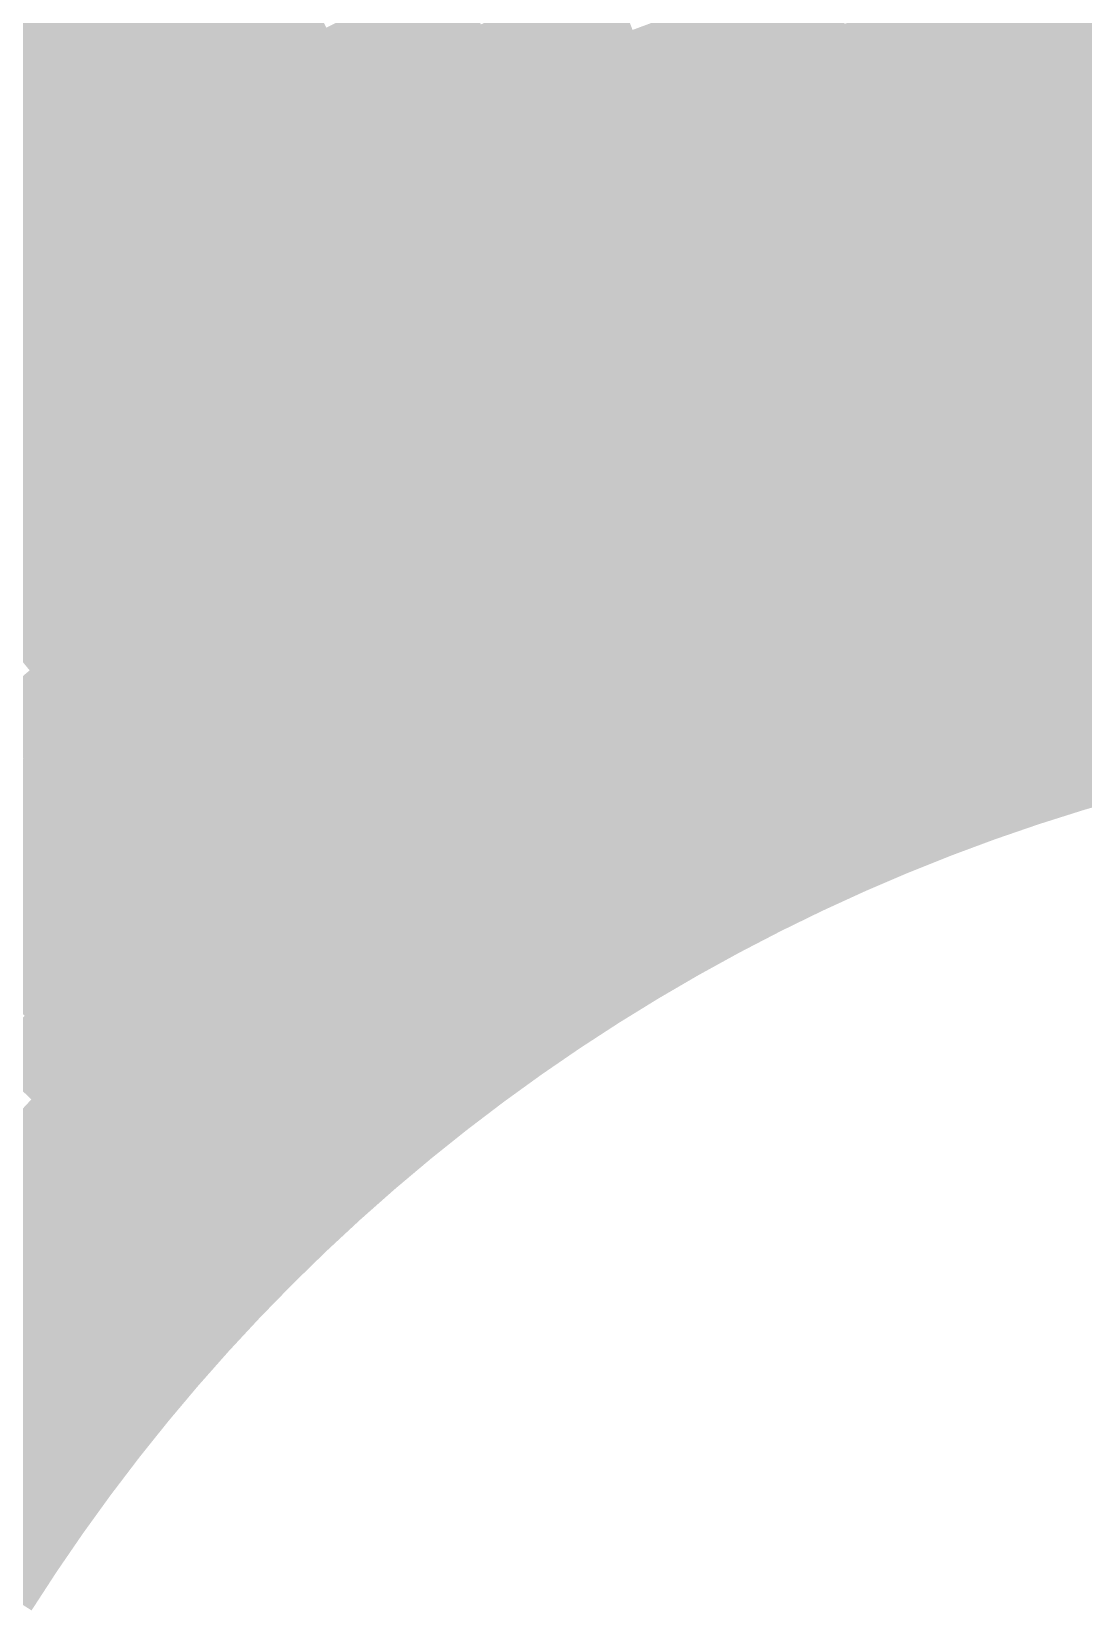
# Model space of a CAD drawing. Header units: inches. Extents: x -266 to 784, y -170 to 213.
# Drawn here: x -25.35 to -8.7, y 16.05 to 41.03 of the extents above; entities that cross this region are included whole.
import ezdxf

# ---------------------------------------------------------------- set-up
doc = ezdxf.new("R2010")
doc.units = ezdxf.units.IN
doc.header["$MEASUREMENT"] = 0

msp = doc.modelspace()

# ---------------------------------------------------------------- linework, layer by layer
at = {"color": 98, "true_color": 0x024900}
msp.add_solid([(-23.166215, 40.894089), (-23.659113, 41.764176), (-22.155647, 41.450299), (-22.627043, 42.332221)], dxfattribs=at)
at = {"color": 98, "true_color": 0x004d02}
msp.add_solid([(-25.679886, 40.552971), (-26.214883, 41.397825), (-24.676932, 41.170973), (-25.191034, 42.028702)], dxfattribs=at)
at = {"color": 98, "true_color": 0x034400}
msp.add_solid([(-21.68425, 40.568378), (-22.155647, 41.450299), (-20.682121, 41.088318), (-21.131732, 41.981542)], dxfattribs=at)
at = {"color": 98, "true_color": 0x064000}
msp.add_solid([(-19.239979, 40.679518), (-19.667534, 41.583507), (-18.235859, 41.139439), (-18.6411, 42.053649)], dxfattribs=at)
at = {"color": 98, "true_color": 0x093c00}
msp.add_solid([(-16.838071, 40.650699), (-17.220754, 41.574579), (-15.835382, 41.051683), (-16.195277, 41.984676)], dxfattribs=at)
at = {"color": 88, "true_color": 0x0c3700}
msp.add_solid([(-13.488315, 40.829712), (-13.801997, 41.77924), (-12.482241, 41.148434), (-12.772526, 42.105375)], dxfattribs=at)
at = {"color": 88, "true_color": 0x103300}
msp.add_solid([(-9.202252, 40.979489), (-9.421353, 41.955192), (-8.193794, 41.192982), (-8.388884, 42.173767)], dxfattribs=at)
at = {"color": 98, "true_color": 0x004900}
msp.add_solid([(-24.162829, 40.313245), (-24.676932, 41.170973), (-23.166215, 40.894089), (-23.659113, 41.764176)], dxfattribs=at)
at = {"color": 88, "true_color": 0x0b3700}
msp.add_solid([(-14.486264, 40.486395), (-14.823154, 41.427939), (-13.488315, 40.829712), (-13.801997, 41.77924)], dxfattribs=at)
at = {"color": 88, "true_color": 0x0d3300}
msp.add_solid([(-11.201936, 40.478595), (-11.468649, 41.442371), (-10.205168, 40.741313), (-10.448148, 41.711344)], dxfattribs=at)
at = {"color": 88, "true_color": 0x0f3300}
msp.add_solid([(-10.205168, 40.741313), (-10.448148, 41.711344), (-9.202252, 40.979489), (-9.421353, 41.955192)], dxfattribs=at)
at = {"color": 98, "true_color": 0x054000}
msp.add_solid([(-20.23251, 40.195094), (-20.682121, 41.088318), (-19.239979, 40.679518), (-19.667534, 41.583507)], dxfattribs=at)
at = {"color": 98, "true_color": 0x073c00}
msp.add_solid([(-17.830618, 40.225229), (-18.235859, 41.139439), (-16.838071, 40.650699), (-17.220754, 41.574579)], dxfattribs=at)
at = {"color": 98, "true_color": 0x024400}
msp.add_solid([(-22.673317, 40.024002), (-23.166215, 40.894089), (-21.68425, 40.568378), (-22.155647, 41.450299)], dxfattribs=at)
at = {"color": 98, "true_color": 0x093700}
msp.add_solid([(-15.475487, 40.11869), (-15.835382, 41.051683), (-14.486264, 40.486395), (-14.823154, 41.427939)], dxfattribs=at)
at = {"color": 88, "true_color": 0x0c3300}
msp.add_solid([(-12.191956, 40.191494), (-12.482241, 41.148434), (-11.201936, 40.478595), (-11.468649, 41.442371)], dxfattribs=at)
at = {"color": 98, "true_color": 0x004902}
msp.add_solid([(-25.144888, 39.708118), (-25.679886, 40.552971), (-24.162829, 40.313245), (-24.676932, 41.170973)], dxfattribs=at)
at = {"color": 98, "true_color": 0x034000}
msp.add_solid([(-21.212853, 39.686457), (-21.68425, 40.568378), (-20.23251, 40.195094), (-20.682121, 41.088318)], dxfattribs=at)
at = {"color": 98, "true_color": 0x063c00}
msp.add_solid([(-18.812424, 39.775529), (-19.239979, 40.679518), (-17.830618, 40.225229), (-18.235859, 41.139439)], dxfattribs=at)
at = {"color": 98, "true_color": 0x083700}
msp.add_solid([(-16.455388, 39.72682), (-16.838071, 40.650699), (-15.475487, 40.11869), (-15.835382, 41.051683)], dxfattribs=at)
at = {"color": 88, "true_color": 0x0b3300}
msp.add_solid([(-13.174633, 39.880184), (-13.488315, 40.829712), (-12.191956, 40.191494), (-12.482241, 41.148434)], dxfattribs=at)
at = {"color": 88, "true_color": 0x0d2f00}
msp.add_solid([(-9.962187, 39.771281), (-10.205168, 40.741313), (-8.983151, 40.003787), (-9.202252, 40.979489)], dxfattribs=at)
at = {"color": 88, "true_color": 0x0e2f00}
msp.add_solid([(-8.983151, 40.003787), (-9.202252, 40.979489), (-7.998703, 40.212196), (-8.193794, 41.192982)], dxfattribs=at)
at = {"color": 98, "true_color": 0x004400}
msp.add_solid([(-23.648726, 39.455516), (-24.162829, 40.313245), (-22.673317, 40.024002), (-23.166215, 40.894089)], dxfattribs=at)
at = {"color": 88, "true_color": 0x0a3300}
msp.add_solid([(-14.149374, 39.544851), (-14.486264, 40.486395), (-13.174633, 39.880184), (-13.488315, 40.829712)], dxfattribs=at)
at = {"color": 88, "true_color": 0x0c2f00}
msp.add_solid([(-10.935223, 39.514819), (-11.201936, 40.478595), (-9.962187, 39.771281), (-10.205168, 40.741313)], dxfattribs=at)
at = {"color": 98, "true_color": 0x004904}
msp.add_solid([(-26.111801, 39.079072), (-26.667371, 39.910541), (-25.144888, 39.708118), (-25.679886, 40.552971)], dxfattribs=at)
at = {"color": 98, "true_color": 0x024000}
msp.add_solid([(-22.180419, 39.153915), (-22.673317, 40.024002), (-21.212853, 39.686457), (-21.68425, 40.568378)], dxfattribs=at)
at = {"color": 98, "true_color": 0x043c00}
msp.add_solid([(-19.782899, 39.301869), (-20.23251, 40.195094), (-18.812424, 39.775529), (-19.239979, 40.679518)], dxfattribs=at)
at = {"color": 98, "true_color": 0x073700}
msp.add_solid([(-17.425376, 39.311019), (-17.830618, 40.225229), (-16.455388, 39.72682), (-16.838071, 40.650699)], dxfattribs=at)
at = {"color": 98, "true_color": 0x093300}
msp.add_solid([(-15.115592, 39.185698), (-15.475487, 40.11869), (-14.149374, 39.544851), (-14.486264, 40.486395)], dxfattribs=at)
at = {"color": 88, "true_color": 0x0b2f00}
msp.add_solid([(-11.901672, 39.234554), (-12.191956, 40.191494), (-10.935223, 39.514819), (-11.201936, 40.478595)], dxfattribs=at)
at = {"color": 98, "true_color": 0x004402}
msp.add_solid([(-24.609891, 38.863264), (-25.144888, 39.708118), (-23.648726, 39.455516), (-24.162829, 40.313245)], dxfattribs=at)
at = {"color": 98, "true_color": 0x053700}
msp.add_solid([(-18.384869, 38.87154), (-18.812424, 39.775529), (-17.425376, 39.311019), (-17.830618, 40.225229)], dxfattribs=at)
at = {"color": 88, "true_color": 0x0d2b00}
msp.add_solid([(-8.76405, 39.028085), (-8.983151, 40.003787), (-7.803613, 39.231411), (-7.998703, 40.212196)], dxfattribs=at)
at = {"color": 98, "true_color": 0x004000}
msp.add_solid([(-23.134623, 38.597787), (-23.648726, 39.455516), (-22.180419, 39.153915), (-22.673317, 40.024002)], dxfattribs=at)
at = {"color": 98, "true_color": 0x033c00}
msp.add_solid([(-20.741456, 38.804536), (-21.212853, 39.686457), (-19.782899, 39.301869), (-20.23251, 40.195094)], dxfattribs=at)
at = {"color": 98, "true_color": 0x073300}
msp.add_solid([(-16.072704, 38.80294), (-16.455388, 39.72682), (-15.115592, 39.185698), (-15.475487, 40.11869)], dxfattribs=at)
at = {"color": 88, "true_color": 0x0a2f00}
msp.add_solid([(-12.860951, 38.930655), (-13.174633, 39.880184), (-11.901672, 39.234554), (-12.191956, 40.191494)], dxfattribs=at)
at = {"color": 88, "true_color": 0x0c2b00}
msp.add_solid([(-9.719207, 38.80125), (-9.962187, 39.771281), (-8.76405, 39.028085), (-8.983151, 40.003787)], dxfattribs=at)
at = {"color": 98, "true_color": 0x043700}
msp.add_solid([(-19.333287, 38.408645), (-19.782899, 39.301869), (-18.384869, 38.87154), (-18.812424, 39.775529)], dxfattribs=at)
at = {"color": 98, "true_color": 0x063300}
msp.add_solid([(-17.020135, 38.39681), (-17.425376, 39.311019), (-16.072704, 38.80294), (-16.455388, 39.72682)], dxfattribs=at)
at = {"color": 98, "true_color": 0x092f00}
msp.add_solid([(-13.812484, 38.603307), (-14.149374, 39.544851), (-12.860951, 38.930655), (-13.174633, 39.880184)], dxfattribs=at)
at = {"color": 88, "true_color": 0x0b2b00}
msp.add_solid([(-10.66851, 38.551043), (-10.935223, 39.514819), (-9.719207, 38.80125), (-9.962187, 39.771281)], dxfattribs=at)
at = {"color": 98, "true_color": 0x004403}
msp.add_solid([(-25.556231, 38.247602), (-26.111801, 39.079072), (-24.609891, 38.863264), (-25.144888, 39.708118)], dxfattribs=at)
at = {"color": 98, "true_color": 0x023c00}
msp.add_solid([(-21.68752, 38.283828), (-22.180419, 39.153915), (-20.741456, 38.804536), (-21.212853, 39.686457)], dxfattribs=at)
at = {"color": 98, "true_color": 0x082f00}
msp.add_solid([(-14.755696, 38.252705), (-15.115592, 39.185698), (-13.812484, 38.603307), (-14.149374, 39.544851)], dxfattribs=at)
at = {"color": 88, "true_color": 0x0a2b00}
msp.add_solid([(-11.611387, 38.277613), (-11.901672, 39.234554), (-10.66851, 38.551043), (-10.935223, 39.514819)], dxfattribs=at)
at = {"color": 98, "true_color": 0x004002}
msp.add_solid([(-24.074893, 38.01841), (-24.609891, 38.863264), (-23.134623, 38.597787), (-23.648726, 39.455516)], dxfattribs=at)
at = {"color": 98, "true_color": 0x033700}
msp.add_solid([(-20.27006, 37.922614), (-20.741456, 38.804536), (-19.333287, 38.408645), (-19.782899, 39.301869)], dxfattribs=at)
at = {"color": 98, "true_color": 0x053300}
msp.add_solid([(-17.957314, 37.96755), (-18.384869, 38.87154), (-17.020135, 38.39681), (-17.425376, 39.311019)], dxfattribs=at)
at = {"color": 98, "true_color": 0x092b00}
msp.add_solid([(-12.54727, 37.981127), (-12.860951, 38.930655), (-11.611387, 38.277613), (-11.901672, 39.234554)], dxfattribs=at)
at = {"color": 88, "true_color": 0x0c2600}
msp.add_solid([(-8.544948, 38.052383), (-8.76405, 39.028085), (-7.608523, 38.250626), (-7.803613, 39.231411)], dxfattribs=at)
at = {"color": 98, "true_color": 0x003c00}
msp.add_solid([(-22.620521, 37.740059), (-23.134623, 38.597787), (-21.68752, 38.283828), (-22.180419, 39.153915)], dxfattribs=at)
at = {"color": 98, "true_color": 0x072f00}
msp.add_solid([(-15.690021, 37.879061), (-16.072704, 38.80294), (-14.755696, 38.252705), (-15.115592, 39.185698)], dxfattribs=at)
at = {"color": 88, "true_color": 0x0b2600}
msp.add_solid([(-9.476227, 37.831219), (-9.719207, 38.80125), (-8.544948, 38.052383), (-8.76405, 39.028085)], dxfattribs=at)
at = {"color": 98, "true_color": 0x004003}
msp.add_solid([(-25.00066, 37.416133), (-25.556231, 38.247602), (-24.074893, 38.01841), (-24.609891, 38.863264)], dxfattribs=at)
at = {"color": 98, "true_color": 0x023700}
msp.add_solid([(-21.194622, 37.413741), (-21.68752, 38.283828), (-20.27006, 37.922614), (-20.741456, 38.804536)], dxfattribs=at)
at = {"color": 98, "true_color": 0x043300}
msp.add_solid([(-18.883676, 37.515421), (-19.333287, 38.408645), (-17.957314, 37.96755), (-18.384869, 38.87154)], dxfattribs=at)
at = {"color": 98, "true_color": 0x062f00}
msp.add_solid([(-16.614894, 37.4826), (-17.020135, 38.39681), (-15.690021, 37.879061), (-16.072704, 38.80294)], dxfattribs=at)
at = {"color": 98, "true_color": 0x082b00}
msp.add_solid([(-13.475594, 37.661763), (-13.812484, 38.603307), (-12.54727, 37.981127), (-12.860951, 38.930655)], dxfattribs=at)
at = {"color": 88, "true_color": 0x0a2600}
msp.add_solid([(-10.401798, 37.587267), (-10.66851, 38.551043), (-9.476227, 37.831219), (-9.719207, 38.80125)], dxfattribs=at)
at = {"color": 98, "true_color": 0x003c02}
msp.add_solid([(-23.539895, 37.173557), (-24.074893, 38.01841), (-22.620521, 37.740059), (-23.134623, 38.597787)], dxfattribs=at)
at = {"color": 98, "true_color": 0x072b00}
msp.add_solid([(-14.395801, 37.319712), (-14.755696, 38.252705), (-13.475594, 37.661763), (-13.812484, 38.603307)], dxfattribs=at)
at = {"color": 98, "true_color": 0x092600}
msp.add_solid([(-11.321102, 37.320673), (-11.611387, 38.277613), (-10.401798, 37.587267), (-10.66851, 38.551043)], dxfattribs=at)
at = {"color": 98, "true_color": 0x004005}
msp.add_solid([(-25.911369, 36.791317), (-26.487177, 37.608901), (-25.00066, 37.416133), (-25.556231, 38.247602)], dxfattribs=at)
at = {"color": 98, "true_color": 0x003700}
msp.add_solid([(-22.106418, 36.88233), (-22.620521, 37.740059), (-21.194622, 37.413741), (-21.68752, 38.283828)], dxfattribs=at)
at = {"color": 98, "true_color": 0x033300}
msp.add_solid([(-19.798663, 37.040693), (-20.27006, 37.922614), (-18.883676, 37.515421), (-19.333287, 38.408645)], dxfattribs=at)
at = {"color": 98, "true_color": 0x052f00}
msp.add_solid([(-17.529759, 37.063561), (-17.957314, 37.96755), (-16.614894, 37.4826), (-17.020135, 38.39681)], dxfattribs=at)
at = {"color": 98, "true_color": 0x062b00}
msp.add_solid([(-15.307337, 36.955181), (-15.690021, 37.879061), (-14.395801, 37.319712), (-14.755696, 38.252705)], dxfattribs=at)
at = {"color": 98, "true_color": 0x082600}
msp.add_solid([(-12.233588, 37.031599), (-12.54727, 37.981127), (-11.321102, 37.320673), (-11.611387, 38.277613)], dxfattribs=at)
at = {"color": 98, "true_color": 0x003c03}
msp.add_solid([(-24.44509, 36.584663), (-25.00066, 37.416133), (-23.539895, 37.173557), (-24.074893, 38.01841)], dxfattribs=at)
at = {"color": 98, "true_color": 0x032f00}
msp.add_solid([(-18.434065, 36.622196), (-18.883676, 37.515421), (-17.529759, 37.063561), (-17.957314, 37.96755)], dxfattribs=at)
at = {"color": 98, "true_color": 0x072600}
msp.add_solid([(-13.138704, 36.720219), (-13.475594, 37.661763), (-12.233588, 37.031599), (-12.54727, 37.981127)], dxfattribs=at)
at = {"color": 88, "true_color": 0x0a2200}
msp.add_solid([(-9.233247, 36.861188), (-9.476227, 37.831219), (-8.325847, 37.076681), (-8.544948, 38.052383)], dxfattribs=at)
at = {"color": 98, "true_color": 0x003702}
msp.add_solid([(-23.004898, 36.328703), (-23.539895, 37.173557), (-22.106418, 36.88233), (-22.620521, 37.740059)], dxfattribs=at)
at = {"color": 98, "true_color": 0x013300}
msp.add_solid([(-20.701724, 36.543654), (-21.194622, 37.413741), (-19.798663, 37.040693), (-20.27006, 37.922614)], dxfattribs=at)
at = {"color": 98, "true_color": 0x052b00}
msp.add_solid([(-16.209653, 36.56839), (-16.614894, 37.4826), (-15.307337, 36.955181), (-15.690021, 37.879061)], dxfattribs=at)
at = {"color": 98, "true_color": 0x092200}
msp.add_solid([(-10.135085, 36.623491), (-10.401798, 37.587267), (-9.233247, 36.861188), (-9.476227, 37.831219)], dxfattribs=at)
at = {"color": 98, "true_color": 0x022f00}
msp.add_solid([(-19.327266, 36.158772), (-19.798663, 37.040693), (-18.434065, 36.622196), (-18.883676, 37.515421)], dxfattribs=at)
at = {"color": 98, "true_color": 0x042b00}
msp.add_solid([(-17.102204, 36.159572), (-17.529759, 37.063561), (-16.209653, 36.56839), (-16.614894, 37.4826)], dxfattribs=at)
at = {"color": 98, "true_color": 0x062600}
for points in [[(-14.035906, 36.386719), (-14.395801, 37.319712), (-13.138704, 36.720219), (-13.475594, 37.661763)], [(-14.924654, 36.031302), (-15.307337, 36.955181), (-14.035906, 36.386719), (-14.395801, 37.319712)]]:
    msp.add_solid(points, dxfattribs=at)
at = {"color": 98, "true_color": 0x082200}
msp.add_solid([(-11.030818, 36.363733), (-11.321102, 37.320673), (-10.135085, 36.623491), (-10.401798, 37.587267)], dxfattribs=at)
at = {"color": 98, "true_color": 0x003c04}
msp.add_solid([(-25.33556, 35.973732), (-25.911369, 36.791317), (-24.44509, 36.584663), (-25.00066, 37.416133)], dxfattribs=at)
at = {"color": 98, "true_color": 0x003300}
msp.add_solid([(-21.592315, 36.024602), (-22.106418, 36.88233), (-20.701724, 36.543654), (-21.194622, 37.413741)], dxfattribs=at)
at = {"color": 98, "true_color": 0x072200}
for points in [[(-11.919906, 36.082071), (-12.233588, 37.031599), (-11.030818, 36.363733), (-11.321102, 37.320673)], [(-12.801814, 35.778674), (-13.138704, 36.720219), (-11.919906, 36.082071), (-12.233588, 37.031599)]]:
    msp.add_solid(points, dxfattribs=at)
at = {"color": 98, "true_color": 0x003703}
msp.add_solid([(-23.88952, 35.753193), (-24.44509, 36.584663), (-23.004898, 36.328703), (-23.539895, 37.173557)], dxfattribs=at)
at = {"color": 98, "true_color": 0x012f00}
msp.add_solid([(-20.208826, 35.673567), (-20.701724, 36.543654), (-19.327266, 36.158772), (-19.798663, 37.040693)], dxfattribs=at)
at = {"color": 98, "true_color": 0x032b00}
msp.add_solid([(-17.984453, 35.728972), (-18.434065, 36.622196), (-17.102204, 36.159572), (-17.529759, 37.063561)], dxfattribs=at)
at = {"color": 98, "true_color": 0x091e00}
msp.add_solid([(-8.990267, 35.891156), (-9.233247, 36.861188), (-8.106746, 36.100979), (-8.325847, 37.076681)], dxfattribs=at)
at = {"color": 98, "true_color": 0x003c06}
msp.add_solid([(-26.210769, 35.341131), (-26.806469, 36.144339), (-25.33556, 35.973732), (-25.911369, 36.791317)], dxfattribs=at)
at = {"color": 98, "true_color": 0x003301}
msp.add_solid([(-22.4699, 35.48385), (-23.004898, 36.328703), (-21.592315, 36.024602), (-22.106418, 36.88233)], dxfattribs=at)
at = {"color": 98, "true_color": 0x052600}
msp.add_solid([(-15.804411, 35.65418), (-16.209653, 36.56839), (-14.924654, 36.031302), (-15.307337, 36.955181)], dxfattribs=at)
at = {"color": 98, "true_color": 0x062200}
msp.add_solid([(-13.676011, 35.453726), (-14.035906, 36.386719), (-12.801814, 35.778674), (-13.138704, 36.720219)], dxfattribs=at)
at = {"color": 98, "true_color": 0x081e00}
msp.add_solid([(-9.868372, 35.659714), (-10.135085, 36.623491), (-8.990267, 35.891156), (-9.233247, 36.861188)], dxfattribs=at)
at = {"color": 98, "true_color": 0x003704}
msp.add_solid([(-24.759752, 35.156147), (-25.33556, 35.973732), (-23.88952, 35.753193), (-24.44509, 36.584663)], dxfattribs=at)
at = {"color": 98, "true_color": 0x002f00}
msp.add_solid([(-21.078213, 35.166873), (-21.592315, 36.024602), (-20.208826, 35.673567), (-20.701724, 36.543654)], dxfattribs=at)
at = {"color": 98, "true_color": 0x022b00}
msp.add_solid([(-18.855869, 35.276851), (-19.327266, 36.158772), (-17.984453, 35.728972), (-18.434065, 36.622196)], dxfattribs=at)
at = {"color": 98, "true_color": 0x042600}
msp.add_solid([(-16.674649, 35.255582), (-17.102204, 36.159572), (-15.804411, 35.65418), (-16.209653, 36.56839)], dxfattribs=at)
at = {"color": 98, "true_color": 0x071e00}
msp.add_solid([(-10.740533, 35.406792), (-11.030818, 36.363733), (-9.868372, 35.659714), (-10.135085, 36.623491)], dxfattribs=at)
at = {"color": 98, "true_color": 0x003303}
msp.add_solid([(-23.33395, 34.921724), (-23.88952, 35.753193), (-22.4699, 35.48385), (-23.004898, 36.328703)], dxfattribs=at)
at = {"color": 98, "true_color": 0x052200}
msp.add_solid([(-14.54197, 35.107422), (-14.924654, 36.031302), (-13.676011, 35.453726), (-14.035906, 36.386719)], dxfattribs=at)
at = {"color": 98, "true_color": 0x061e00}
for points in [[(-11.606224, 35.132543), (-11.919906, 36.082071), (-10.740533, 35.406792), (-11.030818, 36.363733)], [(-12.464925, 34.83713), (-12.801814, 35.778674), (-11.606224, 35.132543), (-11.919906, 36.082071)]]:
    msp.add_solid(points, dxfattribs=at)
at = {"color": 98, "true_color": 0x003705}
msp.add_solid([(-25.61507, 34.537924), (-26.210769, 35.341131), (-24.759752, 35.156147), (-25.33556, 35.973732)], dxfattribs=at)
at = {"color": 98, "true_color": 0x002f01}
msp.add_solid([(-21.934902, 34.638996), (-22.4699, 35.48385), (-21.078213, 35.166873), (-21.592315, 36.024602)], dxfattribs=at)
at = {"color": 98, "true_color": 0x012b00}
msp.add_solid([(-19.715928, 34.80348), (-20.208826, 35.673567), (-18.855869, 35.276851), (-19.327266, 36.158772)], dxfattribs=at)
at = {"color": 98, "true_color": 0x032600}
msp.add_solid([(-17.534842, 34.835748), (-17.984453, 35.728972), (-16.674649, 35.255582), (-17.102204, 36.159572)], dxfattribs=at)
at = {"color": 98, "true_color": 0x042200}
msp.add_solid([(-15.39917, 34.739971), (-15.804411, 35.65418), (-14.54197, 35.107422), (-14.924654, 36.031302)], dxfattribs=at)
at = {"color": 98, "true_color": 0x071a00}
for points in [[(-8.747286, 34.921125), (-8.990267, 35.891156), (-7.887645, 35.125277), (-8.106746, 36.100979)], [(-9.601659, 34.695938), (-9.868372, 35.659714), (-8.747286, 34.921125), (-8.990267, 35.891156)]]:
    msp.add_solid(points, dxfattribs=at)
at = {"color": 98, "true_color": 0x003304}
msp.add_solid([(-24.183944, 34.338562), (-24.759752, 35.156147), (-23.33395, 34.921724), (-23.88952, 35.753193)], dxfattribs=at)
at = {"color": 98, "true_color": 0x022600}
msp.add_solid([(-18.384473, 34.394929), (-18.855869, 35.276851), (-17.534842, 34.835748), (-17.984453, 35.728972)], dxfattribs=at)
at = {"color": 98, "true_color": 0x051e00}
msp.add_solid([(-13.316116, 34.520734), (-13.676011, 35.453726), (-12.464925, 34.83713), (-12.801814, 35.778674)], dxfattribs=at)
at = {"color": 98, "true_color": 0x002f02}
msp.add_solid([(-22.77838, 34.090254), (-23.33395, 34.921724), (-21.934902, 34.638996), (-22.4699, 35.48385)], dxfattribs=at)
at = {"color": 98, "true_color": 0x002b00}
msp.add_solid([(-20.56411, 34.309144), (-21.078213, 35.166873), (-19.715928, 34.80348), (-20.208826, 35.673567)], dxfattribs=at)
at = {"color": 98, "true_color": 0x032200}
for points in [[(-16.247094, 34.351593), (-16.674649, 35.255582), (-15.39917, 34.739971), (-15.804411, 35.65418)], [(-17.085231, 33.942523), (-17.534842, 34.835748), (-16.247094, 34.351593), (-16.674649, 35.255582)]]:
    msp.add_solid(points, dxfattribs=at)
at = {"color": 98, "true_color": 0x061a00}
for points in [[(-10.450248, 34.449852), (-10.740533, 35.406792), (-9.601659, 34.695938), (-9.868372, 35.659714)], [(-11.292543, 34.183015), (-11.606224, 35.132543), (-10.450248, 34.449852), (-10.740533, 35.406792)]]:
    msp.add_solid(points, dxfattribs=at)
at = {"color": 98, "true_color": 0x012600}
msp.add_solid([(-19.223029, 33.933393), (-19.715928, 34.80348), (-18.384473, 34.394929), (-18.855869, 35.276851)], dxfattribs=at)
at = {"color": 98, "true_color": 0x041e00}
for points in [[(-14.159287, 34.183543), (-14.54197, 35.107422), (-13.316116, 34.520734), (-13.676011, 35.453726)], [(-14.993929, 33.825761), (-15.39917, 34.739971), (-14.159287, 34.183543), (-14.54197, 35.107422)]]:
    msp.add_solid(points, dxfattribs=at)
at = {"color": 98, "true_color": 0x003305}
msp.add_solid([(-25.019371, 33.734716), (-25.61507, 34.537924), (-24.183944, 34.338562), (-24.759752, 35.156147)], dxfattribs=at)
at = {"color": 98, "true_color": 0x002b01}
msp.add_solid([(-21.399905, 33.794143), (-21.934902, 34.638996), (-20.56411, 34.309144), (-21.078213, 35.166873)], dxfattribs=at)
at = {"color": 98, "true_color": 0x051a00}
msp.add_solid([(-12.128035, 33.895586), (-12.464925, 34.83713), (-11.292543, 34.183015), (-11.606224, 35.132543)], dxfattribs=at)
at = {"color": 98, "true_color": 0x061500}
for points in [[(-8.504306, 33.951094), (-8.747286, 34.921125), (-7.668543, 34.149575), (-7.887645, 35.125277)], [(-9.334947, 33.732162), (-9.601659, 34.695938), (-8.504306, 33.951094), (-8.747286, 34.921125)]]:
    msp.add_solid(points, dxfattribs=at)
at = {"color": 98, "true_color": 0x002f03}
msp.add_solid([(-23.608136, 33.520977), (-24.183944, 34.338562), (-22.77838, 34.090254), (-23.33395, 34.921724)], dxfattribs=at)
at = {"color": 98, "true_color": 0x002600}
msp.add_solid([(-20.050007, 33.451416), (-20.56411, 34.309144), (-19.223029, 33.933393), (-19.715928, 34.80348)], dxfattribs=at)
at = {"color": 98, "true_color": 0x022200}
msp.add_solid([(-17.913076, 33.513008), (-18.384473, 34.394929), (-17.085231, 33.942523), (-17.534842, 34.835748)], dxfattribs=at)
at = {"color": 98, "true_color": 0x031e00}
msp.add_solid([(-15.819538, 33.447604), (-16.247094, 34.351593), (-14.993929, 33.825761), (-15.39917, 34.739971)], dxfattribs=at)
at = {"color": 98, "true_color": 0x041a00}
for points in [[(-12.956221, 33.587741), (-13.316116, 34.520734), (-12.128035, 33.895586), (-12.464925, 34.83713)], [(-13.776604, 33.259663), (-14.159287, 34.183543), (-12.956221, 33.587741), (-13.316116, 34.520734)]]:
    msp.add_solid(points, dxfattribs=at)
at = {"color": 98, "true_color": 0x003306}
msp.add_solid([(-25.839727, 33.11055), (-26.454958, 33.898896), (-25.019371, 33.734716), (-25.61507, 34.537924)], dxfattribs=at)
at = {"color": 98, "true_color": 0x002b02}
msp.add_solid([(-22.222809, 33.258784), (-22.77838, 34.090254), (-21.399905, 33.794143), (-21.934902, 34.638996)], dxfattribs=at)
at = {"color": 98, "true_color": 0x051500}
for points in [[(-10.159964, 33.492912), (-10.450248, 34.449852), (-9.334947, 33.732162), (-9.601659, 34.695938)], [(-10.978861, 33.233486), (-11.292543, 34.183015), (-10.159964, 33.492912), (-10.450248, 34.449852)]]:
    msp.add_solid(points, dxfattribs=at)
at = {"color": 98, "true_color": 0x002f05}
msp.add_solid([(-24.423671, 32.931509), (-25.019371, 33.734716), (-23.608136, 33.520977), (-24.183944, 34.338562)], dxfattribs=at)
at = {"color": 98, "true_color": 0x002601}
msp.add_solid([(-20.864907, 32.949289), (-21.399905, 33.794143), (-20.050007, 33.451416), (-20.56411, 34.309144)], dxfattribs=at)
at = {"color": 98, "true_color": 0x012200}
msp.add_solid([(-18.730131, 33.063306), (-19.223029, 33.933393), (-17.913076, 33.513008), (-18.384473, 34.394929)], dxfattribs=at)
at = {"color": 98, "true_color": 0x021e00}
for points in [[(-16.635619, 33.049299), (-17.085231, 33.942523), (-15.819538, 33.447604), (-16.247094, 34.351593)], [(-17.441679, 32.631087), (-17.913076, 33.513008), (-16.635619, 33.049299), (-17.085231, 33.942523)]]:
    msp.add_solid(points, dxfattribs=at)
at = {"color": 98, "true_color": 0x002b03}
msp.add_solid([(-23.032328, 32.703393), (-23.608136, 33.520977), (-22.222809, 33.258784), (-22.77838, 34.090254)], dxfattribs=at)
at = {"color": 98, "true_color": 0x031a00}
for points in [[(-14.588687, 32.911551), (-14.993929, 33.825761), (-13.776604, 33.259663), (-14.159287, 34.183543)], [(-15.391983, 32.543615), (-15.819538, 33.447604), (-14.588687, 32.911551), (-14.993929, 33.825761)]]:
    msp.add_solid(points, dxfattribs=at)
at = {"color": 98, "true_color": 0x041500}
for points in [[(-11.791145, 32.954042), (-12.128035, 33.895586), (-10.978861, 33.233486), (-11.292543, 34.183015)], [(-12.596326, 32.654748), (-12.956221, 33.587741), (-11.791145, 32.954042), (-12.128035, 33.895586)]]:
    msp.add_solid(points, dxfattribs=at)
at = {"color": 98, "true_color": 0x002f06}
msp.add_solid([(-25.224495, 32.322204), (-25.839727, 33.11055), (-24.423671, 32.931509), (-25.019371, 33.734716)], dxfattribs=at)
at = {"color": 98, "true_color": 0x002602}
msp.add_solid([(-21.667239, 32.427315), (-22.222809, 33.258784), (-20.864907, 32.949289), (-21.399905, 33.794143)], dxfattribs=at)
at = {"color": 98, "true_color": 0x002200}
msp.add_solid([(-19.535904, 32.593687), (-20.050007, 33.451416), (-18.730131, 33.063306), (-19.223029, 33.933393)], dxfattribs=at)
at = {"color": 98, "true_color": 0x041100}
for points in [[(-9.869679, 32.535971), (-10.159964, 33.492912), (-9.068234, 32.768386), (-9.334947, 33.732162)], [(-9.068234, 32.768386), (-9.334947, 33.732162), (-8.261326, 32.981063), (-8.504306, 33.951094)], [(-10.665179, 32.283958), (-10.978861, 33.233486), (-9.869679, 32.535971), (-10.159964, 33.492912)]]:
    msp.add_solid(points, dxfattribs=at)
at = {"color": 98, "true_color": 0x002b04}
msp.add_solid([(-23.827972, 32.128301), (-24.423671, 32.931509), (-23.032328, 32.703393), (-23.608136, 33.520977)], dxfattribs=at)
at = {"color": 98, "true_color": 0x011e00}
msp.add_solid([(-18.237233, 32.193219), (-18.730131, 33.063306), (-17.441679, 32.631087), (-17.913076, 33.513008)], dxfattribs=at)
at = {"color": 98, "true_color": 0x031500}
for points in [[(-13.39392, 32.335784), (-13.776604, 33.259663), (-12.596326, 32.654748), (-12.956221, 33.587741)], [(-14.183446, 31.997341), (-14.588687, 32.911551), (-13.39392, 32.335784), (-13.776604, 33.259663)]]:
    msp.add_solid(points, dxfattribs=at)
at = {"color": 98, "true_color": 0x002603}
msp.add_solid([(-22.456519, 31.885808), (-23.032328, 32.703393), (-21.667239, 32.427315), (-22.222809, 33.258784)], dxfattribs=at)
at = {"color": 98, "true_color": 0x002201}
msp.add_solid([(-20.32991, 32.104435), (-20.864907, 32.949289), (-19.535904, 32.593687), (-20.050007, 33.451416)], dxfattribs=at)
at = {"color": 98, "true_color": 0x021a00}
msp.add_solid([(-16.186008, 32.156075), (-16.635619, 33.049299), (-15.391983, 32.543615), (-15.819538, 33.447604)], dxfattribs=at)
at = {"color": 98, "true_color": 0x031100}
for points in [[(-11.454255, 32.012498), (-11.791145, 32.954042), (-10.665179, 32.283958), (-10.978861, 33.233486)], [(-12.236431, 31.721755), (-12.596326, 32.654748), (-11.454255, 32.012498), (-11.791145, 32.954042)]]:
    msp.add_solid(points, dxfattribs=at)
at = {"color": 98, "true_color": 0x002f07}
msp.add_solid([(-26.010125, 31.693429), (-26.644518, 32.466439), (-25.224495, 32.322204), (-25.839727, 33.11055)], dxfattribs=at)
at = {"color": 98, "true_color": 0x001e00}
msp.add_solid([(-19.021802, 31.735959), (-19.535904, 32.593687), (-18.237233, 32.193219), (-18.730131, 33.063306)], dxfattribs=at)
at = {"color": 98, "true_color": 0x011a00}
for points in [[(-16.970283, 31.749166), (-17.441679, 32.631087), (-16.186008, 32.156075), (-16.635619, 33.049299)], [(-17.744335, 31.323132), (-18.237233, 32.193219), (-16.970283, 31.749166), (-17.441679, 32.631087)]]:
    msp.add_solid(points, dxfattribs=at)
at = {"color": 98, "true_color": 0x030d00}
for points in [[(-8.801521, 31.80461), (-9.068234, 32.768386), (-8.018346, 32.011031), (-8.261326, 32.981063)], [(-9.579394, 31.579031), (-9.869679, 32.535971), (-8.801521, 31.80461), (-9.068234, 32.768386)], [(-10.351497, 31.33443), (-10.665179, 32.283958), (-9.579394, 31.579031), (-9.869679, 32.535971)]]:
    msp.add_solid(points, dxfattribs=at)
at = {"color": 98, "true_color": 0x002b05}
msp.add_solid([(-24.609264, 31.533857), (-25.224495, 32.322204), (-23.827972, 32.128301), (-24.423671, 32.931509)], dxfattribs=at)
at = {"color": 98, "true_color": 0x002202}
msp.add_solid([(-21.111669, 31.595845), (-21.667239, 32.427315), (-20.32991, 32.104435), (-20.864907, 32.949289)], dxfattribs=at)
at = {"color": 98, "true_color": 0x021500}
for points in [[(-14.964428, 31.639625), (-15.391983, 32.543615), (-14.183446, 31.997341), (-14.588687, 32.911551)], [(-15.736397, 31.262851), (-16.186008, 32.156075), (-14.964428, 31.639625), (-15.391983, 32.543615)]]:
    msp.add_solid(points, dxfattribs=at)
at = {"color": 98, "true_color": 0x002604}
msp.add_solid([(-23.232273, 31.325094), (-23.827972, 32.128301), (-22.456519, 31.885808), (-23.032328, 32.703393)], dxfattribs=at)
at = {"color": 98, "true_color": 0x001e01}
msp.add_solid([(-19.794912, 31.259582), (-20.32991, 32.104435), (-19.021802, 31.735959), (-19.535904, 32.593687)], dxfattribs=at)
at = {"color": 98, "true_color": 0x021100}
for points in [[(-13.011237, 31.411904), (-13.39392, 32.335784), (-12.236431, 31.721755), (-12.596326, 32.654748)], [(-13.778205, 31.083132), (-14.183446, 31.997341), (-13.011237, 31.411904), (-13.39392, 32.335784)], [(-14.536873, 30.735636), (-14.964428, 31.639625), (-13.778205, 31.083132), (-14.183446, 31.997341)]]:
    msp.add_solid(points, dxfattribs=at)
at = {"color": 98, "true_color": 0x002b06}
msp.add_solid([(-25.375731, 30.920418), (-26.010125, 31.693429), (-24.609264, 31.533857), (-25.224495, 32.322204)], dxfattribs=at)
at = {"color": 98, "true_color": 0x002203}
for points in [[(-21.880711, 31.068223), (-22.456519, 31.885808), (-21.111669, 31.595845), (-21.667239, 32.427315)], [(-22.636574, 30.521886), (-23.232273, 31.325094), (-21.880711, 31.068223), (-22.456519, 31.885808)]]:
    msp.add_solid(points, dxfattribs=at)
at = {"color": 98, "true_color": 0x020d00}
for points in [[(-11.117365, 31.070954), (-11.454255, 32.012498), (-10.351497, 31.33443), (-10.665179, 32.283958)], [(-11.876536, 30.788762), (-12.236431, 31.721755), (-11.117365, 31.070954), (-11.454255, 32.012498)], [(-12.628553, 30.488025), (-13.011237, 31.411904), (-11.876536, 30.788762), (-12.236431, 31.721755)], [(-13.372963, 30.168922), (-13.778205, 31.083132), (-12.628553, 30.488025), (-13.011237, 31.411904)]]:
    msp.add_solid(points, dxfattribs=at)
at = {"color": 98, "true_color": 0x002605}
msp.add_solid([(-23.994032, 30.745511), (-24.609264, 31.533857), (-23.232273, 31.325094), (-23.827972, 32.128301)], dxfattribs=at)
at = {"color": 98, "true_color": 0x001e02}
for points in [[(-20.556099, 30.764376), (-21.111669, 31.595845), (-19.794912, 31.259582), (-20.32991, 32.104435)], [(-21.304903, 30.250638), (-21.880711, 31.068223), (-20.556099, 30.764376), (-21.111669, 31.595845)]]:
    msp.add_solid(points, dxfattribs=at)
at = {"color": 98, "true_color": 0x001a00}
msp.add_solid([(-18.507699, 30.87823), (-19.021802, 31.735959), (-17.744335, 31.323132), (-18.237233, 32.193219)], dxfattribs=at)
at = {"color": 98, "true_color": 0x011500}
for points in [[(-16.498886, 30.867244), (-16.970283, 31.749166), (-15.736397, 31.262851), (-16.186008, 32.156075)], [(-17.251437, 30.453045), (-17.744335, 31.323132), (-16.498886, 30.867244), (-16.970283, 31.749166)]]:
    msp.add_solid(points, dxfattribs=at)
at = {"color": 98, "true_color": 0x020900}
for points in [[(-8.534808, 30.840834), (-8.801521, 31.80461), (-7.775366, 31.041), (-8.018346, 32.011031)], [(-9.28911, 30.622091), (-9.579394, 31.579031), (-8.534808, 30.840834), (-8.801521, 31.80461)], [(-10.037816, 30.384902), (-10.351497, 31.33443), (-9.28911, 30.622091), (-9.579394, 31.579031)], [(-10.780475, 30.12941), (-11.117365, 31.070954), (-10.037816, 30.384902), (-10.351497, 31.33443)]]:
    msp.add_solid(points, dxfattribs=at)
at = {"color": 98, "true_color": 0x001a01}
for points in [[(-19.259914, 30.414728), (-19.794912, 31.259582), (-18.507699, 30.87823), (-19.021802, 31.735959)], [(-20.000528, 29.932906), (-20.556099, 30.764376), (-19.259914, 30.414728), (-19.794912, 31.259582)]]:
    msp.add_solid(points, dxfattribs=at)
at = {"color": 98, "true_color": 0x002606}
for points in [[(-24.741338, 30.147408), (-25.375731, 30.920418), (-23.994032, 30.745511), (-24.609264, 31.533857)], [(-25.473741, 29.531145), (-26.126914, 30.288354), (-24.741338, 30.147408), (-25.375731, 30.920418)]]:
    msp.add_solid(points, dxfattribs=at)
at = {"color": 98, "true_color": 0x011100}
for points in [[(-15.286785, 30.369626), (-15.736397, 31.262851), (-14.536873, 30.735636), (-14.964428, 31.639625)], [(-16.027489, 29.985323), (-16.498886, 30.867244), (-15.286785, 30.369626), (-15.736397, 31.262851)]]:
    msp.add_solid(points, dxfattribs=at)
at = {"color": 98, "true_color": 0x002204}
msp.add_solid([(-23.3788, 29.957164), (-23.994032, 30.745511), (-22.636574, 30.521886), (-23.232273, 31.325094)], dxfattribs=at)
at = {"color": 98, "true_color": 0x001500}
msp.add_solid([(-17.993596, 30.020501), (-18.507699, 30.87823), (-17.251437, 30.453045), (-17.744335, 31.323132)], dxfattribs=at)
at = {"color": 98, "true_color": 0x001e03}
msp.add_solid([(-22.040874, 29.718679), (-22.636574, 30.521886), (-21.304903, 30.250638), (-21.880711, 31.068223)], dxfattribs=at)
at = {"color": 98, "true_color": 0x010d00}
for points in [[(-14.109318, 29.831647), (-14.536873, 30.735636), (-13.372963, 30.168922), (-13.778205, 31.083132)], [(-14.837174, 29.476402), (-15.286785, 30.369626), (-14.109318, 29.831647), (-14.536873, 30.735636)], [(-15.556092, 29.103402), (-16.027489, 29.985323), (-14.837174, 29.476402), (-15.286785, 30.369626)]]:
    msp.add_solid(points, dxfattribs=at)
at = {"color": 98, "true_color": 0x010900}
for points in [[(-11.516641, 29.85577), (-11.876536, 30.788762), (-10.780475, 30.12941), (-11.117365, 31.070954)], [(-12.24587, 29.564145), (-12.628553, 30.488025), (-11.516641, 29.85577), (-11.876536, 30.788762)], [(-12.967722, 29.254712), (-13.372963, 30.168922), (-12.24587, 29.564145), (-12.628553, 30.488025)], [(-13.681763, 28.927657), (-14.109318, 29.831647), (-12.967722, 29.254712), (-13.372963, 30.168922)], [(-14.387563, 28.583178), (-14.837174, 29.476402), (-13.681763, 28.927657), (-14.109318, 29.831647)]]:
    msp.add_solid(points, dxfattribs=at)
at = {"color": 98, "true_color": 0x002205}
msp.add_solid([(-24.106945, 29.374397), (-24.741338, 30.147408), (-23.3788, 29.957164), (-23.994032, 30.745511)], dxfattribs=at)
at = {"color": 98, "true_color": 0x001a02}
msp.add_solid([(-20.729095, 29.433053), (-21.304903, 30.250638), (-20.000528, 29.932906), (-20.556099, 30.764376)], dxfattribs=at)
at = {"color": 98, "true_color": 0x001501}
for points in [[(-18.724917, 29.569875), (-19.259914, 30.414728), (-17.993596, 30.020501), (-18.507699, 30.87823)], [(-19.444958, 29.101436), (-20.000528, 29.932906), (-18.724917, 29.569875), (-19.259914, 30.414728)]]:
    msp.add_solid(points, dxfattribs=at)
at = {"color": 98, "true_color": 0x001100}
for points in [[(-16.758539, 29.582958), (-17.251437, 30.453045), (-16.027489, 29.985323), (-16.498886, 30.867244)], [(-17.479493, 29.162773), (-17.993596, 30.020501), (-16.758539, 29.582958), (-17.251437, 30.453045)], [(-18.189919, 28.725021), (-18.724917, 29.569875), (-17.479493, 29.162773), (-17.993596, 30.020501)]]:
    msp.add_solid(points, dxfattribs=at)
at = {"color": 98, "true_color": 0x010400}
for points in [[(-8.998825, 29.66515), (-9.28911, 30.622091), (-8.268095, 29.877058), (-8.534808, 30.840834)], [(-9.724134, 29.435374), (-10.037816, 30.384902), (-8.998825, 29.66515), (-9.28911, 30.622091)], [(-10.443585, 29.187866), (-10.780475, 30.12941), (-9.724134, 29.435374), (-10.037816, 30.384902)], [(-11.156746, 28.922777), (-11.516641, 29.85577), (-10.443585, 29.187866), (-10.780475, 30.12941)], [(-11.863186, 28.640266), (-12.24587, 29.564145), (-11.156746, 28.922777), (-11.516641, 29.85577)], [(-12.562481, 28.340502), (-12.967722, 29.254712), (-11.863186, 28.640266), (-12.24587, 29.564145)]]:
    msp.add_solid(points, dxfattribs=at)
at = {"color": 98, "true_color": 0x001e04}
for points in [[(-22.763569, 29.168818), (-23.3788, 29.957164), (-22.040874, 29.718679), (-22.636574, 30.521886)], [(-23.472552, 28.601387), (-24.106945, 29.374397), (-22.763569, 29.168818), (-23.3788, 29.957164)]]:
    msp.add_solid(points, dxfattribs=at)
at = {"color": 98, "true_color": 0x001a03}
for points in [[(-21.445175, 28.915471), (-22.040874, 29.718679), (-20.729095, 29.433053), (-21.304903, 30.250638)], [(-22.148337, 28.380471), (-22.763569, 29.168818), (-21.445175, 28.915471), (-22.040874, 29.718679)]]:
    msp.add_solid(points, dxfattribs=at)
at = {"color": 98, "true_color": 0x002206}
msp.add_solid([(-24.820568, 28.773936), (-25.473741, 29.531145), (-24.106945, 29.374397), (-24.741338, 30.147408)], dxfattribs=at)
at = {"color": 98, "true_color": 0x000d00}
for points in [[(-16.26564, 28.712871), (-16.758539, 29.582958), (-15.556092, 29.103402), (-16.027489, 29.985323)], [(-16.965391, 28.305044), (-17.479493, 29.162773), (-16.26564, 28.712871), (-16.758539, 29.582958)], [(-17.654921, 27.880168), (-18.189919, 28.725021), (-16.965391, 28.305044), (-17.479493, 29.162773)]]:
    msp.add_solid(points, dxfattribs=at)
at = {"color": 98, "true_color": 0x001502}
for points in [[(-20.153287, 28.615468), (-20.729095, 29.433053), (-19.444958, 29.101436), (-20.000528, 29.932906)], [(-20.849476, 28.112264), (-21.445175, 28.915471), (-20.153287, 28.615468), (-20.729095, 29.433053)]]:
    msp.add_solid(points, dxfattribs=at)
at = {"color": 18, "true_color": 0x000000}
for points in [[(-8.70854, 28.70821), (-8.998825, 29.66515), (-8.001383, 28.913282), (-8.268095, 29.877058)], [(-9.410452, 28.485845), (-9.724134, 29.435374), (-8.70854, 28.70821), (-8.998825, 29.66515)], [(-10.106696, 28.246322), (-10.443585, 29.187866), (-9.410452, 28.485845), (-9.724134, 29.435374)], [(-10.796851, 27.989784), (-11.156746, 28.922777), (-10.106696, 28.246322), (-10.443585, 29.187866)], [(-11.480503, 27.716386), (-11.863186, 28.640266), (-10.796851, 27.989784), (-11.156746, 28.922777)], [(-12.157239, 27.426293), (-12.562481, 28.340502), (-11.480503, 27.716386), (-11.863186, 28.640266)], [(-12.826653, 27.119679), (-13.254208, 28.023668), (-12.157239, 27.426293), (-12.562481, 28.340502)], [(-13.48834, 26.796729), (-13.937951, 27.689953), (-12.826653, 27.119679), (-13.254208, 28.023668)], [(-14.141902, 26.457638), (-14.613299, 27.339559), (-13.48834, 26.796729), (-13.937951, 27.689953)], [(-14.786946, 26.10261), (-15.279844, 26.972697), (-14.141902, 26.457638), (-14.613299, 27.339559)], [(-15.423082, 25.731858), (-15.937185, 26.589587), (-14.786946, 26.10261), (-15.279844, 26.972697)], [(-16.049929, 25.345607), (-16.584926, 26.190461), (-15.423082, 25.731858), (-15.937185, 26.589587)], [(-16.667107, 24.944088), (-17.222677, 25.775558), (-16.049929, 25.345607), (-16.584926, 26.190461)], [(-17.274246, 24.527544), (-17.850054, 25.345129), (-16.667107, 24.944088), (-17.222677, 25.775558)], [(-17.870979, 24.096226), (-18.466678, 24.899433), (-17.274246, 24.527544), (-17.850054, 25.345129)], [(-18.456948, 23.650393), (-19.072179, 24.438739), (-17.870979, 24.096226), (-18.466678, 24.899433)], [(-19.031799, 23.190314), (-19.666192, 23.963324), (-18.456948, 23.650393), (-19.072179, 24.438739)], [(-19.595185, 22.716265), (-20.248358, 23.473474), (-19.031799, 23.190314), (-19.666192, 23.963324)], [(-20.146769, 22.228534), (-20.818328, 22.969485), (-19.595185, 22.716265), (-20.248358, 23.473474)], [(-20.686216, 21.727412), (-21.375757, 22.45166), (-20.146769, 22.228534), (-20.818328, 22.969485)], [(-21.213203, 21.213203), (-21.92031, 21.92031), (-20.686216, 21.727412), (-21.375757, 22.45166)], [(-21.727412, 20.686216), (-22.45166, 21.375757), (-21.213203, 21.213203), (-21.92031, 21.92031)], [(-22.228534, 20.146769), (-22.969485, 20.818328), (-21.727412, 20.686216), (-22.45166, 21.375757)], [(-22.716265, 19.595185), (-23.473474, 20.248358), (-22.228534, 20.146769), (-22.969485, 20.818328)], [(-23.190314, 19.031799), (-23.963324, 19.666192), (-22.716265, 19.595185), (-23.473474, 20.248358)], [(-23.650393, 18.456948), (-24.438739, 19.072179), (-23.190314, 19.031799), (-23.963324, 19.666192)], [(-24.096226, 17.870979), (-24.899433, 18.466678), (-23.650393, 18.456948), (-24.438739, 19.072179)], [(-24.527544, 17.274246), (-25.345129, 17.850054), (-24.096226, 17.870979), (-24.899433, 18.466678)], [(-24.944088, 16.667107), (-25.775558, 17.222677), (-24.527544, 17.274246), (-25.345129, 17.850054)], [(-25.345607, 16.049929), (-26.190461, 16.584926), (-24.944088, 16.667107), (-25.775558, 17.222677)]]:
    msp.add_solid(points, dxfattribs=at)
at = {"color": 98, "true_color": 0x002207}
msp.add_solid([(-25.51924, 28.156143), (-26.190799, 28.897094), (-24.820568, 28.773936), (-25.473741, 29.531145)], dxfattribs=at)
at = {"color": 98, "true_color": 0x001101}
for points in [[(-18.889388, 28.269967), (-19.444958, 29.101436), (-18.189919, 28.725021), (-18.724917, 29.569875)], [(-19.577479, 27.797884), (-20.153287, 28.615468), (-18.889388, 28.269967), (-19.444958, 29.101436)]]:
    msp.add_solid(points, dxfattribs=at)
at = {"color": 98, "true_color": 0x000900}
for points in [[(-15.084696, 28.22148), (-15.556092, 29.103402), (-14.387563, 28.583178), (-14.837174, 29.476402)], [(-15.772742, 27.842784), (-16.26564, 28.712871), (-15.084696, 28.22148), (-15.556092, 29.103402)], [(-16.451288, 27.447316), (-16.965391, 28.305044), (-15.772742, 27.842784), (-16.26564, 28.712871)], [(-17.119924, 27.035314), (-17.654921, 27.880168), (-16.451288, 27.447316), (-16.965391, 28.305044)], [(-17.778247, 26.607028), (-18.333818, 27.438497), (-17.119924, 27.035314), (-17.654921, 27.880168)]]:
    msp.add_solid(points, dxfattribs=at)
at = {"color": 98, "true_color": 0x001e05}
msp.add_solid([(-24.167395, 28.016727), (-24.820568, 28.773936), (-23.472552, 28.601387), (-24.106945, 29.374397)], dxfattribs=at)
at = {"color": 98, "true_color": 0x000400}
for points in [[(-13.254208, 28.023668), (-13.681763, 28.927657), (-12.562481, 28.340502), (-12.967722, 29.254712)], [(-13.937951, 27.689953), (-14.387563, 28.583178), (-13.254208, 28.023668), (-13.681763, 28.927657)], [(-14.613299, 27.339559), (-15.084696, 28.22148), (-13.937951, 27.689953), (-14.387563, 28.583178)], [(-15.279844, 26.972697), (-15.772742, 27.842784), (-14.613299, 27.339559), (-15.084696, 28.22148)], [(-15.937185, 26.589587), (-16.451288, 27.447316), (-15.279844, 26.972697), (-15.772742, 27.842784)], [(-16.584926, 26.190461), (-17.119924, 27.035314), (-15.937185, 26.589587), (-16.451288, 27.447316)], [(-17.222677, 25.775558), (-17.778247, 26.607028), (-16.584926, 26.190461), (-17.119924, 27.035314)], [(-17.850054, 25.345129), (-18.425862, 26.162714), (-17.222677, 25.775558), (-17.778247, 26.607028)], [(-18.466678, 24.899433), (-19.062378, 25.702641), (-17.850054, 25.345129), (-18.425862, 26.162714)]]:
    msp.add_solid(points, dxfattribs=at)
at = {"color": 98, "true_color": 0x001a04}
for points in [[(-22.838158, 27.828376), (-23.472552, 28.601387), (-22.148337, 28.380471), (-22.763569, 29.168818)], [(-23.514222, 27.259518), (-24.167395, 28.016727), (-22.838158, 27.828376), (-23.472552, 28.601387)]]:
    msp.add_solid(points, dxfattribs=at)
at = {"color": 98, "true_color": 0x001e06}
for points in [[(-24.847681, 27.415192), (-25.51924, 28.156143), (-24.167395, 28.016727), (-24.820568, 28.773936)], [(-25.513, 26.797142), (-26.202541, 27.521389), (-24.847681, 27.415192), (-25.51924, 28.156143)]]:
    msp.add_solid(points, dxfattribs=at)
at = {"color": 98, "true_color": 0x001503}
for points in [[(-21.533106, 27.592125), (-22.148337, 28.380471), (-20.849476, 28.112264), (-21.445175, 28.915471)], [(-22.203765, 27.055366), (-22.838158, 27.828376), (-21.533106, 27.592125), (-22.148337, 28.380471)]]:
    msp.add_solid(points, dxfattribs=at)
at = {"color": 98, "true_color": 0x000d01}
for points in [[(-18.333818, 27.438497), (-18.889388, 28.269967), (-17.654921, 27.880168), (-18.189919, 28.725021)], [(-19.00167, 26.980299), (-19.577479, 27.797884), (-18.333818, 27.438497), (-18.889388, 28.269967)], [(-19.658077, 26.505849), (-20.253776, 27.309056), (-19.00167, 26.980299), (-19.577479, 27.797884)]]:
    msp.add_solid(points, dxfattribs=at)
at = {"color": 98, "true_color": 0x001102}
for points in [[(-20.253776, 27.309056), (-20.849476, 28.112264), (-19.577479, 27.797884), (-20.153287, 28.615468)], [(-20.917874, 26.803779), (-21.533106, 27.592125), (-20.253776, 27.309056), (-20.849476, 28.112264)], [(-21.569372, 26.282355), (-22.203765, 27.055366), (-20.917874, 26.803779), (-21.533106, 27.592125)]]:
    msp.add_solid(points, dxfattribs=at)
at = {"color": 98, "true_color": 0x001a05}
msp.add_solid([(-24.176122, 26.674241), (-24.847681, 27.415192), (-23.514222, 27.259518), (-24.167395, 28.016727)], dxfattribs=at)
at = {"color": 98, "true_color": 0x001504}
for points in [[(-22.86105, 26.50231), (-23.514222, 27.259518), (-22.203765, 27.055366), (-22.838158, 27.828376)], [(-23.504563, 25.933289), (-24.176122, 26.674241), (-22.86105, 26.50231), (-23.514222, 27.259518)]]:
    msp.add_solid(points, dxfattribs=at)
at = {"color": 98, "true_color": 0x001a06}
for points in [[(-24.82346, 26.072895), (-25.513, 26.797142), (-24.176122, 26.674241), (-24.847681, 27.415192)], [(-25.455844, 25.455844), (-26.162951, 26.162951), (-24.82346, 26.072895), (-25.513, 26.797142)]]:
    msp.add_solid(points, dxfattribs=at)
at = {"color": 98, "true_color": 0x000d02}
for points in [[(-20.302642, 26.015432), (-20.917874, 26.803779), (-19.658077, 26.505849), (-20.253776, 27.309056)], [(-20.934978, 25.509345), (-21.569372, 26.282355), (-20.302642, 26.015432), (-20.917874, 26.803779)], [(-21.554704, 24.987892), (-22.207877, 25.745101), (-20.934978, 25.509345), (-21.569372, 26.282355)], [(-22.161446, 24.451387), (-22.833004, 25.192338), (-21.554704, 24.987892), (-22.207877, 25.745101)]]:
    msp.add_solid(points, dxfattribs=at)
at = {"color": 98, "true_color": 0x000901}
for points in [[(-18.425862, 26.162714), (-19.00167, 26.980299), (-17.778247, 26.607028), (-18.333818, 27.438497)], [(-19.062378, 25.702641), (-19.658077, 26.505849), (-18.425862, 26.162714), (-19.00167, 26.980299)], [(-19.687411, 25.227086), (-20.302642, 26.015432), (-19.062378, 25.702641), (-19.658077, 26.505849)], [(-20.300585, 24.736335), (-20.934978, 25.509345), (-19.687411, 25.227086), (-20.302642, 26.015432)], [(-20.901531, 24.230683), (-21.554704, 24.987892), (-20.300585, 24.736335), (-20.934978, 25.509345)]]:
    msp.add_solid(points, dxfattribs=at)
at = {"color": 98, "true_color": 0x001103}
for points in [[(-22.207877, 25.745101), (-22.86105, 26.50231), (-21.569372, 26.282355), (-22.203765, 27.055366)], [(-22.833004, 25.192338), (-23.504563, 25.933289), (-22.207877, 25.745101), (-22.86105, 26.50231)]]:
    msp.add_solid(points, dxfattribs=at)
at = {"color": 98, "true_color": 0x001505}
for points in [[(-24.133919, 25.348648), (-24.82346, 26.072895), (-23.504563, 25.933289), (-24.176122, 26.674241)], [(-24.748737, 24.748737), (-25.455844, 25.455844), (-24.133919, 25.348648), (-24.82346, 26.072895)]]:
    msp.add_solid(points, dxfattribs=at)
at = {"color": 98, "true_color": 0x001104}
for points in [[(-23.444379, 24.624401), (-24.133919, 25.348648), (-22.833004, 25.192338), (-23.504563, 25.933289)], [(-24.041631, 24.041631), (-24.748737, 24.748737), (-23.444379, 24.624401), (-24.133919, 25.348648)], [(-24.624401, 23.444379), (-25.348648, 24.133919), (-24.041631, 24.041631), (-24.748737, 24.748737)]]:
    msp.add_solid(points, dxfattribs=at)
at = {"color": 98, "true_color": 0x000401}
for points in [[(-19.072179, 24.438739), (-19.687411, 25.227086), (-18.466678, 24.899433), (-19.062378, 25.702641)], [(-19.666192, 23.963324), (-20.300585, 24.736335), (-19.072179, 24.438739), (-19.687411, 25.227086)], [(-20.248358, 23.473474), (-20.901531, 24.230683), (-19.666192, 23.963324), (-20.300585, 24.736335)], [(-20.818328, 22.969485), (-21.489887, 23.710436), (-20.248358, 23.473474), (-20.901531, 24.230683)], [(-21.375757, 22.45166), (-22.065297, 23.175907), (-20.818328, 22.969485), (-21.489887, 23.710436)], [(-21.92031, 21.92031), (-22.627417, 22.627417), (-21.375757, 22.45166), (-22.065297, 23.175907)], [(-22.45166, 21.375757), (-23.175907, 22.065297), (-21.92031, 21.92031), (-22.627417, 22.627417)], [(-22.969485, 20.818328), (-23.710436, 21.489887), (-22.45166, 21.375757), (-23.175907, 22.065297)], [(-23.473474, 20.248358), (-24.230683, 20.901531), (-22.969485, 20.818328), (-23.710436, 21.489887)], [(-23.963324, 19.666192), (-24.736335, 20.300585), (-23.473474, 20.248358), (-24.230683, 20.901531)]]:
    msp.add_solid(points, dxfattribs=at)
at = {"color": 98, "true_color": 0x001506}
msp.add_solid([(-25.348648, 24.133919), (-26.072895, 24.82346), (-24.748737, 24.748737), (-25.455844, 25.455844)], dxfattribs=at)
at = {"color": 98, "true_color": 0x000d03}
for points in [[(-22.754838, 23.900154), (-23.444379, 24.624401), (-22.161446, 24.451387), (-22.833004, 25.192338)], [(-23.334524, 23.334524), (-24.041631, 24.041631), (-22.754838, 23.900154), (-23.444379, 24.624401)], [(-23.900154, 22.754838), (-24.624401, 23.444379), (-23.334524, 23.334524), (-24.041631, 24.041631)]]:
    msp.add_solid(points, dxfattribs=at)
at = {"color": 98, "true_color": 0x000902}
for points in [[(-21.489887, 23.710436), (-22.161446, 24.451387), (-20.901531, 24.230683), (-21.554704, 24.987892)], [(-22.065297, 23.175907), (-22.754838, 23.900154), (-21.489887, 23.710436), (-22.161446, 24.451387)], [(-22.627417, 22.627417), (-23.334524, 23.334524), (-22.065297, 23.175907), (-22.754838, 23.900154)], [(-23.175907, 22.065297), (-23.900154, 22.754838), (-22.627417, 22.627417), (-23.334524, 23.334524)], [(-23.710436, 21.489887), (-24.451387, 22.161446), (-23.175907, 22.065297), (-23.900154, 22.754838)]]:
    msp.add_solid(points, dxfattribs=at)
at = {"color": 98, "true_color": 0x001105}
for points in [[(-25.192338, 22.833004), (-25.933289, 23.504563), (-24.624401, 23.444379), (-25.348648, 24.133919)], [(-25.745101, 22.207877), (-26.50231, 22.86105), (-25.192338, 22.833004), (-25.933289, 23.504563)]]:
    msp.add_solid(points, dxfattribs=at)
at = {"color": 98, "true_color": 0x000d04}
for points in [[(-24.451387, 22.161446), (-25.192338, 22.833004), (-23.900154, 22.754838), (-24.624401, 23.444379)], [(-24.987892, 21.554704), (-25.745101, 22.207877), (-24.451387, 22.161446), (-25.192338, 22.833004)], [(-25.509345, 20.934978), (-26.282355, 21.569372), (-24.987892, 21.554704), (-25.745101, 22.207877)]]:
    msp.add_solid(points, dxfattribs=at)
at = {"color": 98, "true_color": 0x000903}
for points in [[(-24.230683, 20.901531), (-24.987892, 21.554704), (-23.710436, 21.489887), (-24.451387, 22.161446)], [(-24.736335, 20.300585), (-25.509345, 20.934978), (-24.230683, 20.901531), (-24.987892, 21.554704)], [(-25.227086, 19.687411), (-26.015432, 20.302642), (-24.736335, 20.300585), (-25.509345, 20.934978)], [(-25.702641, 19.062378), (-26.505849, 19.658077), (-25.227086, 19.687411), (-26.015432, 20.302642)]]:
    msp.add_solid(points, dxfattribs=at)
at = {"color": 98, "true_color": 0x000402}
for points in [[(-24.438739, 19.072179), (-25.227086, 19.687411), (-23.963324, 19.666192), (-24.736335, 20.300585)], [(-24.899433, 18.466678), (-25.702641, 19.062378), (-24.438739, 19.072179), (-25.227086, 19.687411)], [(-25.345129, 17.850054), (-26.162714, 18.425862), (-24.899433, 18.466678), (-25.702641, 19.062378)], [(-25.775558, 17.222677), (-26.607028, 17.778247), (-25.345129, 17.850054), (-26.162714, 18.425862)]]:
    msp.add_solid(points, dxfattribs=at)

doc.saveas('drawing.dxf')
